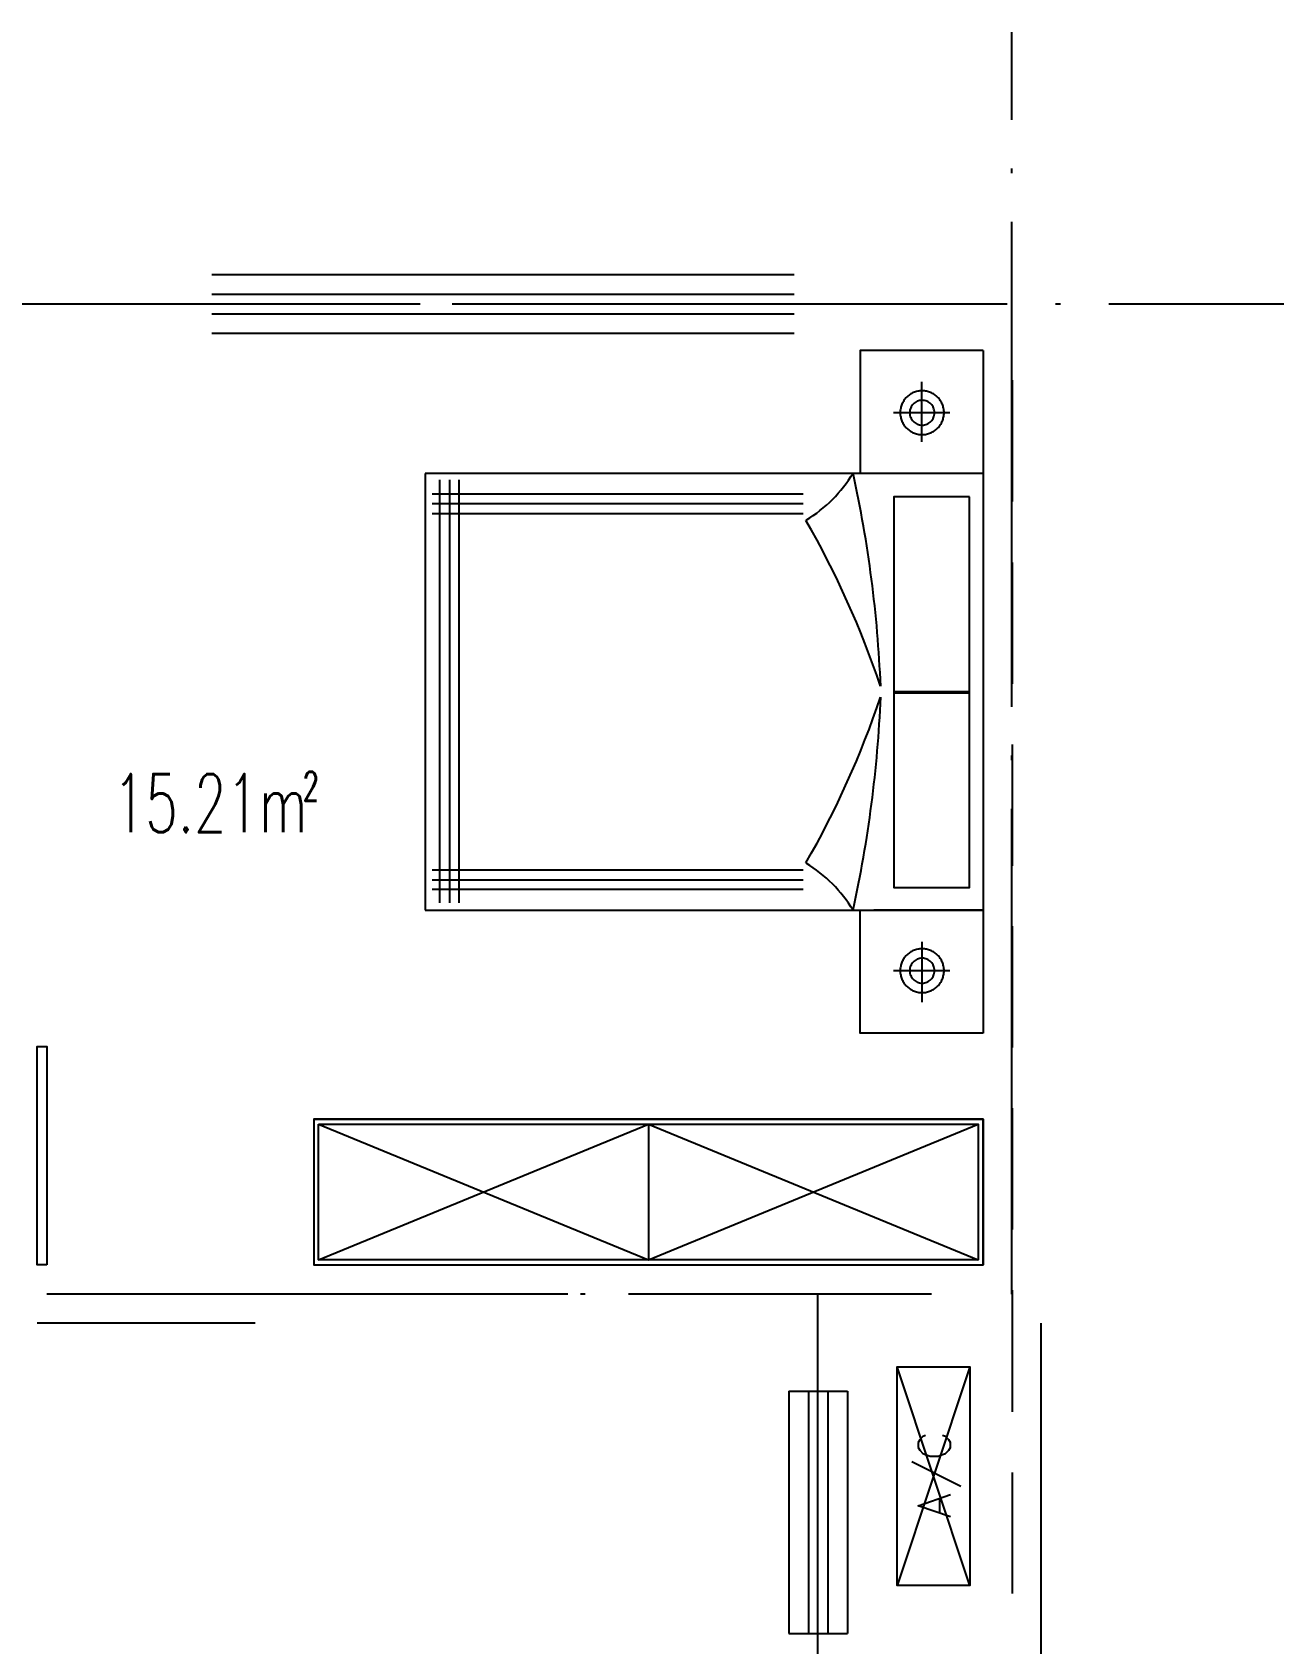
# Model space of a CAD drawing. Header units: millimetres. Extents: x -1120 to 100154, y -9529 to 14223.
# Drawn here: x 51849 to 57009, y 7578 to 14221 of the extents above; entities that cross this region are included whole.
import ezdxf

# ---------------------------------------------------------------- set-up
doc = ezdxf.new("R2010")
doc.units = ezdxf.units.MM
doc.linetypes.add('DOTE', pattern=[2.42, 2, -0.2, 0.02, -0.2])
for name, color, linetype in [('A-DOTE', 1, 'Continuous'), ('A-房间名称', 7, 'Continuous'), ('A-立面看线', 7, 'Continuous')]:
    doc.layers.add(name, color=color, linetype=linetype)
doc.styles.add('_TCH_WINDOW', font='SIMPLEX', dxfattribs={"bigfont": 'GBCBIG'})

msp = doc.modelspace()

# ---------------------------------------------------------------- linework, layer by layer
at = {"layer": 'A-DOTE', "linetype": 'DOTE', "ltscale": 1000}
for p, q in [((55887.6, 9019.9), (55887.6, 14221.2)), ((41767.6, 13101), (57008.7, 13101)), ((49488.8, 9021), (55089, 9021)), ((55087.6, 7220.3), (55087.6, 9019.9))]:
    msp.add_line(p, q, dxfattribs=at)
at = {"layer": 'A-立面看线'}
for points in [[(52589.7, 13222), (54990, 13222)], [(52578.8, 13100.1), (52078.3, 13100.1)], [(52589.7, 13141.4), (54990, 13141.4)], [(53329.6, 13100.1), (52829.1, 13100.1)], [(54078.2, 13100.1), (53579.8, 13100.1)], [(54828.9, 13100.1), (54328.4, 13100.1)], [(55579.7, 13100.1), (55079.2, 13100.1)], [(52589.7, 13060.9), (54990, 13060.9)], [(52589.7, 12980.4), (54990, 12980.4)], [(55769, 12908.6), (55262, 12908.6), (55262, 12401.6)], [(55769, 12908.6), (55769, 12401.6), (55349, 12401.6)], [(55516.6, 12532.1), (55516.6, 12780.2)], [(55888.7, 12786.7), (55888.7, 12286.2)], [(55608, 12652.9), (55607.9, 12657.6), (55607.5, 12662.1), (55606.9, 12666.7), (55606.1, 12671.1), (55605.1, 12675.5), (55603.9, 12679.8), (55602.5, 12684), (55600.9, 12688.1), (55599.1, 12692.1), (55597.1, 12696), (55594.9, 12699.7), (55592.5, 12703.4), (55590, 12706.9), (55587.3, 12710.4), (55584.5, 12713.6), (55581.5, 12716.8), (55578.4, 12719.8), (55575.1, 12722.6), (55571.7, 12725.3), (55568.2, 12727.8), (55564.5, 12730.1), (55560.7, 12732.3), (55556.8, 12734.3), (55552.8, 12736.1), (55548.7, 12737.7), (55544.5, 12739.2), (55540.2, 12740.4), (55535.9, 12741.4), (55531.4, 12742.2), (55526.9, 12742.8), (55522.3, 12743.1), (55517.7, 12743.2), (55513, 12743.1), (55508.4, 12742.8), (55503.9, 12742.2), (55499.5, 12741.4), (55495.1, 12740.4), (55490.8, 12739.2), (55486.6, 12737.7), (55482.5, 12736.1), (55478.5, 12734.3), (55474.6, 12732.3), (55470.8, 12730.1), (55467.2, 12727.8), (55463.6, 12725.3), (55460.2, 12722.6), (55456.9, 12719.8), (55453.8, 12716.8), (55450.8, 12713.6), (55448, 12710.4), (55445.3, 12706.9), (55442.8, 12703.4), (55440.4, 12699.7), (55438.3, 12696), (55436.3, 12692.1), (55434.4, 12688.1), (55432.8, 12684), (55431.4, 12679.8), (55430.2, 12675.5), (55429.2, 12671.1), (55428.4, 12666.7), (55427.8, 12662.1), (55427.5, 12657.6), (55427.4, 12652.9), (55427.5, 12648.3), (55427.8, 12643.7), (55428.4, 12639.2), (55429.2, 12634.7), (55430.2, 12630.3), (55431.4, 12626.1), (55432.8, 12621.9), (55434.4, 12617.8), (55436.3, 12613.8), (55438.3, 12609.9), (55440.4, 12606.1), (55442.8, 12602.4), (55445.3, 12598.9), (55448, 12595.5), (55450.8, 12592.2), (55453.8, 12589.1), (55456.9, 12586.1), (55460.2, 12583.2), (55463.6, 12580.5), (55467.2, 12578), (55470.8, 12575.7), (55474.6, 12573.5), (55478.5, 12571.5), (55482.5, 12569.7), (55486.6, 12568.1), (55490.8, 12566.7), (55495.1, 12565.4), (55499.5, 12564.4), (55503.9, 12563.6), (55508.4, 12563.1), (55513, 12562.7), (55517.7, 12562.6), (55522.3, 12562.7), (55526.9, 12563.1), (55531.4, 12563.6), (55535.9, 12564.4), (55540.2, 12565.4), (55544.5, 12566.7), (55548.7, 12568.1), (55552.8, 12569.7), (55556.8, 12571.5), (55560.7, 12573.5), (55564.5, 12575.7), (55568.2, 12578), (55571.7, 12580.5), (55575.1, 12583.2), (55578.4, 12586.1), (55581.5, 12589.1), (55584.5, 12592.2), (55587.3, 12595.5), (55590, 12598.9), (55592.5, 12602.4), (55594.9, 12606.1), (55597.1, 12609.9), (55599.1, 12613.8), (55600.9, 12617.8), (55602.5, 12621.9), (55603.9, 12626.1), (55605.1, 12630.3), (55606.1, 12634.7), (55606.9, 12639.2), (55607.5, 12643.7), (55607.9, 12648.3), (55608, 12652.9)], [(55568.8, 12652.9), (55568.5, 12658.1), (55567.8, 12663.2), (55566.5, 12668.1), (55564.8, 12672.8), (55562.6, 12677.3), (55560.1, 12681.5), (55557.1, 12685.4), (55553.8, 12689.1), (55550.2, 12692.4), (55546.3, 12695.3), (55542, 12697.9), (55537.6, 12700), (55532.9, 12701.8), (55528, 12703), (55522.9, 12703.8), (55517.7, 12704.1), (55512.4, 12703.8), (55507.4, 12703), (55502.5, 12701.8), (55497.8, 12700), (55493.3, 12697.9), (55489.1, 12695.3), (55485.1, 12692.4), (55481.5, 12689.1), (55478.2, 12685.4), (55475.3, 12681.5), (55472.7, 12677.3), (55470.5, 12672.8), (55468.8, 12668.1), (55467.6, 12663.2), (55466.8, 12658.1), (55466.5, 12652.9), (55466.8, 12647.7), (55467.6, 12642.6), (55468.8, 12637.7), (55470.5, 12633), (55472.7, 12628.5), (55475.3, 12624.3), (55478.2, 12620.4), (55481.5, 12616.8), (55485.1, 12613.5), (55489.1, 12610.5), (55493.3, 12607.9), (55497.8, 12605.8), (55502.5, 12604.1), (55507.4, 12602.8), (55512.4, 12602), (55517.7, 12601.8), (55522.9, 12602), (55528, 12602.8), (55532.9, 12604.1), (55537.6, 12605.8), (55542, 12607.9), (55546.3, 12610.5), (55550.2, 12613.5), (55553.8, 12616.8), (55557.1, 12620.4), (55560.1, 12624.3), (55562.6, 12628.5), (55564.8, 12633), (55566.5, 12637.7), (55567.8, 12642.6), (55568.5, 12647.7), (55568.8, 12652.9)], [(55631.9, 12651.8), (55399.1, 12651.8)], [(55262, 12571.3), (55262, 12571.3)], [(53468.9, 12401.6), (53468.9, 10601.9)], [(55769, 12401.6), (53468.9, 12401.6)], [(53527.6, 12375.5), (53527.6, 10632.4)], [(53569, 12375.5), (53569, 10632.4)], [(53608.1, 12375.5), (53608.1, 10632.4)], [(55039.8, 12209.9), (55054.4, 12219.2), (55068.8, 12228.9), (55082.9, 12239), (55096.6, 12249.5), (55110, 12260.4), (55123, 12271.7), (55135.8, 12283.3), (55148.1, 12295.4), (55160.1, 12307.8), (55171.7, 12320.6), (55182.9, 12333.7), (55193.8, 12347.1), (55204.2, 12360.9), (55214.3, 12375), (55223.9, 12389.4), (55233.1, 12404.1)], [(55346.8, 11526.1), (55345.5, 11553.7), (55344.2, 11581.4), (55342.6, 11609), (55341, 11636.6), (55339.1, 11664.2), (55337.1, 11691.8), (55335, 11719.4), (55332.7, 11747), (55330.3, 11774.6), (55327.7, 11802.1), (55325, 11829.6), (55322.1, 11857.1), (55319.1, 11884.6), (55315.9, 11912.1), (55312.5, 11939.6), (55309.1, 11967), (55305.4, 11994.4), (55301.6, 12021.8), (55297.7, 12049.2), (55293.6, 12076.6), (55289.4, 12103.9), (55285, 12131.2), (55280.5, 12158.5), (55275.8, 12185.8), (55271, 12213), (55266, 12240.2), (55260.9, 12267.4), (55255.6, 12294.6), (55250.2, 12321.7), (55244.6, 12348.8), (55238.9, 12375.9), (55233, 12403)], [(55769, 12401.6), (55769, 10601.9)], [(55027, 12316.7), (53497.2, 12316.7)], [(55712.4, 12305.8), (55401.2, 12305.8), (55401.2, 11498.5), (55712.4, 11498.5), (55712.4, 12305.8)], [(55027, 12277.5), (53497.2, 12277.5)], [(55027, 12236.2), (53497.2, 12236.2)], [(55345.8, 11526), (55330.6, 11570.4), (55314.9, 11614.5), (55298.6, 11658.5), (55281.8, 11702.3), (55264.5, 11745.8), (55246.6, 11789.2), (55228.1, 11832.3), (55209.2, 11875.1), (55189.7, 11917.7), (55169.7, 11960.1), (55149.1, 12002.2), (55128, 12044.1), (55106.4, 12085.7), (55084.3, 12127.1), (55061.7, 12168.1), (55038.5, 12208.9)], [(55888.7, 12036), (55888.7, 11535.5)], [(55712.4, 11502.8), (55401.2, 11502.8), (55401.2, 10695.5), (55712.4, 10695.5), (55712.4, 11502.8)], [(55038.7, 10797.1), (55061.8, 10837.9), (55084.5, 10878.9), (55106.6, 10920.3), (55128.2, 10961.9), (55149.3, 11003.8), (55169.8, 11045.9), (55189.8, 11088.3), (55209.3, 11130.9), (55228.3, 11173.8), (55246.7, 11216.9), (55264.6, 11260.2), (55281.9, 11303.7), (55298.7, 11347.5), (55315, 11391.5), (55330.7, 11435.7), (55345.9, 11480.1)], [(55233.1, 10603.2), (55239, 10630.2), (55244.7, 10657.3), (55250.3, 10684.4), (55255.7, 10711.6), (55261, 10738.7), (55266.1, 10765.9), (55271.1, 10793.2), (55275.9, 10820.4), (55280.6, 10847.7), (55285.1, 10875), (55289.5, 10902.3), (55293.7, 10929.6), (55297.8, 10957), (55301.7, 10984.4), (55305.5, 11011.8), (55309.1, 11039.2), (55312.6, 11066.6), (55315.9, 11094.1), (55319.1, 11121.5), (55322.1, 11149), (55325, 11176.6), (55327.8, 11204.1), (55330.3, 11231.6), (55332.8, 11259.2), (55335, 11286.8), (55337.2, 11314.3), (55339.2, 11341.9), (55341, 11369.6), (55342.7, 11397.2), (55344.2, 11424.8), (55345.6, 11452.5), (55346.8, 11480.1)], [(55888.7, 11285.2), (55888.7, 10784.7)], [(55027, 10767.3), (53497.2, 10767.3)], [(55233.1, 10601.6), (55223.9, 10616.3), (55214.2, 10630.7), (55204.2, 10644.8), (55193.7, 10658.6), (55182.9, 10672.1), (55171.7, 10685.2), (55160.1, 10697.9), (55148.1, 10710.3), (55135.7, 10722.4), (55123, 10734.1), (55110, 10745.3), (55096.6, 10756.3), (55082.8, 10766.8), (55068.8, 10776.9), (55054.4, 10786.5), (55039.7, 10795.8)], [(55027, 10726), (53497.2, 10726)], [(55027, 10686.8), (53497.2, 10686.8)], [(53468.9, 10601.9), (55769, 10601.9)], [(55769, 10094.9), (55262, 10094.9), (55262, 10601.9)], [(55769, 10601.9), (55318.5, 10601.9)], [(55769, 10601.9), (55769, 10094.9)], [(55888.7, 10536.7), (55888.7, 10036.2)], [(55262, 10434.4), (55262, 10434.4)], [(55608, 10352.8), (55607.9, 10357.4), (55607.5, 10362), (55606.9, 10366.5), (55606.1, 10371), (55605.1, 10375.3), (55603.9, 10379.6), (55602.5, 10383.8), (55600.9, 10387.9), (55599.1, 10391.9), (55597.1, 10395.8), (55594.9, 10399.6), (55592.5, 10403.3), (55590, 10406.8), (55587.3, 10410.2), (55584.5, 10413.5), (55581.5, 10416.6), (55578.4, 10419.6), (55575.1, 10422.5), (55571.7, 10425.1), (55568.2, 10427.7), (55564.5, 10430), (55560.7, 10432.2), (55556.8, 10434.2), (55552.8, 10436), (55548.7, 10437.6), (55544.5, 10439), (55540.2, 10440.2), (55535.9, 10441.3), (55531.4, 10442), (55526.9, 10442.6), (55522.3, 10443), (55517.7, 10443.1), (55513, 10443), (55508.4, 10442.6), (55503.9, 10442), (55499.5, 10441.3), (55495.1, 10440.2), (55490.8, 10439), (55486.6, 10437.6), (55482.5, 10436), (55478.5, 10434.2), (55474.6, 10432.2), (55470.8, 10430), (55467.2, 10427.7), (55463.6, 10425.1), (55460.2, 10422.5), (55456.9, 10419.6), (55453.8, 10416.6), (55450.8, 10413.5), (55448, 10410.2), (55445.3, 10406.8), (55442.8, 10403.3), (55440.4, 10399.6), (55438.3, 10395.8), (55436.3, 10391.9), (55434.4, 10387.9), (55432.8, 10383.8), (55431.4, 10379.6), (55430.2, 10375.3), (55429.2, 10371), (55428.4, 10366.5), (55427.8, 10362), (55427.5, 10357.4), (55427.4, 10352.8), (55427.5, 10348.1), (55427.8, 10343.5), (55428.4, 10339), (55429.2, 10334.6), (55430.2, 10330.2), (55431.4, 10325.9), (55432.8, 10321.7), (55434.4, 10317.6), (55436.3, 10313.6), (55438.3, 10309.7), (55440.4, 10306), (55442.8, 10302.3), (55445.3, 10298.7), (55448, 10295.3), (55450.8, 10292.1), (55453.8, 10288.9), (55456.9, 10285.9), (55460.2, 10283.1), (55463.6, 10280.4), (55467.2, 10277.9), (55470.8, 10275.5), (55474.6, 10273.4), (55478.5, 10271.4), (55482.5, 10269.6), (55486.6, 10268), (55490.8, 10266.5), (55495.1, 10265.3), (55499.5, 10264.3), (55503.9, 10263.5), (55508.4, 10262.9), (55513, 10262.6), (55517.7, 10262.5), (55522.3, 10262.6), (55526.9, 10262.9), (55531.4, 10263.5), (55535.9, 10264.3), (55540.2, 10265.3), (55544.5, 10266.5), (55548.7, 10268), (55552.8, 10269.6), (55556.8, 10271.4), (55560.7, 10273.4), (55564.5, 10275.5), (55568.2, 10277.9), (55571.7, 10280.4), (55575.1, 10283.1), (55578.4, 10285.9), (55581.5, 10288.9), (55584.5, 10292.1), (55587.3, 10295.3), (55590, 10298.7), (55592.5, 10302.3), (55594.9, 10306), (55597.1, 10309.7), (55599.1, 10313.6), (55600.9, 10317.6), (55602.5, 10321.7), (55603.9, 10325.9), (55605.1, 10330.2), (55606.1, 10334.6), (55606.9, 10339), (55607.5, 10343.5), (55607.9, 10348.1), (55608, 10352.8)], [(55516.6, 10471.4), (55516.6, 10223.3)], [(55568.8, 10352.8), (55568.5, 10358), (55567.8, 10363.1), (55566.5, 10368), (55564.8, 10372.7), (55562.6, 10377.2), (55560.1, 10381.4), (55557.1, 10385.3), (55553.8, 10388.9), (55550.2, 10392.2), (55546.3, 10395.2), (55542, 10397.7), (55537.6, 10399.9), (55532.9, 10401.6), (55528, 10402.9), (55522.9, 10403.7), (55517.7, 10403.9), (55512.4, 10403.7), (55507.4, 10402.9), (55502.5, 10401.6), (55497.8, 10399.9), (55493.3, 10397.7), (55489.1, 10395.2), (55485.1, 10392.2), (55481.5, 10388.9), (55478.2, 10385.3), (55475.3, 10381.4), (55472.7, 10377.2), (55470.5, 10372.7), (55468.8, 10368), (55467.6, 10363.1), (55466.8, 10358), (55466.5, 10352.8), (55466.8, 10347.6), (55467.6, 10342.5), (55468.8, 10337.6), (55470.5, 10332.9), (55472.7, 10328.4), (55475.3, 10324.2), (55478.2, 10320.3), (55481.5, 10316.6), (55485.1, 10313.3), (55489.1, 10310.4), (55493.3, 10307.8), (55497.8, 10305.7), (55502.5, 10303.9), (55507.4, 10302.7), (55512.4, 10301.9), (55517.7, 10301.6), (55522.9, 10301.9), (55528, 10302.7), (55532.9, 10303.9), (55537.6, 10305.7), (55542, 10307.8), (55546.3, 10310.4), (55550.2, 10313.3), (55553.8, 10316.6), (55557.1, 10320.3), (55560.1, 10324.2), (55562.6, 10328.4), (55564.8, 10332.9), (55566.5, 10337.6), (55567.8, 10342.5), (55568.5, 10347.6), (55568.8, 10352.8)], [(55631.9, 10351.7), (55399.1, 10351.7)], [(51908.6, 9139.6), (51869.4, 9139.6), (51869.4, 10040.5), (51908.6, 10040.5), (51908.6, 9139.6)], [(55888.7, 9785.9), (55888.7, 9285.4)], [(53009.7, 9740.2), (53009.7, 9139.6), (55769, 9139.6), (55769, 9740.2), (53009.7, 9740.2), (55769, 9740.2), (55769, 9139.6)], [(53029.3, 9720.6), (54389.4, 9161.4)], [(53029.3, 9720.6), (55749.4, 9720.6), (55749.4, 9161.4), (53029.3, 9161.4), (53029.3, 9720.6)], [(53029.3, 9161.4), (54389.4, 9720.6), (54389.4, 9161.4), (55749.4, 9720.6)], [(54389.4, 9720.6), (55749.4, 9161.4)], [(55888.7, 9035.2), (55888.7, 8534.7)], [(52554.9, 9019.9), (52056.6, 9019.9)], [(53305.7, 9019.9), (52805.2, 9019.9)], [(54056.4, 9019.9), (53555.9, 9019.9)], [(54807.2, 9019.9), (54306.7, 9019.9)], [(55555.7, 9019.9), (55055.2, 9019.9)], [(52768.2, 8900.2), (51869.4, 8900.2)], [(56008.4, 7340), (56008.4, 8900.2)], [(55714.6, 7818.7), (55414.3, 8719.6)], [(55714.6, 8719.6), (55714.6, 7818.7), (55414.3, 7818.7), (55414.3, 8719.6), (55714.6, 8719.6), (55414.3, 7818.7)], [(54968.2, 8619.5), (55209.7, 8619.5)], [(54968.2, 8619.5), (54968.2, 7620.7)], [(55048.7, 8619.5), (55048.7, 7620.7)], [(55129.2, 8619.5), (55129.2, 7620.7)], [(55209.7, 8619.5), (55209.7, 7620.7)], [(55531.8, 8436.7), (55520.9, 8432.4), (55507.9, 8419.3), (55501.3, 8408.4), (55501.3, 8386.7), (55507.9, 8375.8), (55520.9, 8362.7), (55531.8, 8358.4), (55551.4, 8351.9), (55584, 8351.9), (55601.4, 8358.4), (55614.5, 8362.7), (55627.6, 8375.8), (55634.1, 8386.7), (55634.1, 8408.4), (55627.6, 8419.3), (55614.5, 8432.4), (55601.4, 8436.7)], [(55475.2, 8330.1), (55677.6, 8227.8)], [(55888.7, 8284.4), (55888.7, 7786.1)], [(55634.1, 8101.6), (55501.3, 8147.3), (55634.1, 8193)], [(55590.6, 8119), (55590.6, 8175.6)], [(54968.2, 7620.7), (55209.7, 7620.7)]]:
    msp.add_lwpolyline(points, dxfattribs=at)

# ---------------------------------------------------------------- texts
at = {"layer": 'A-房间名称', "style": '_TCH_WINDOW', "width": 0.65}
for s, height, p in [('15.21m', 240, (52181.6, 10923.1)), ('2', 120, (52964.1, 11053.1))]:
    msp.add_text(s, height=height, dxfattribs=at).set_placement(p)

doc.saveas('drawing.dxf')
